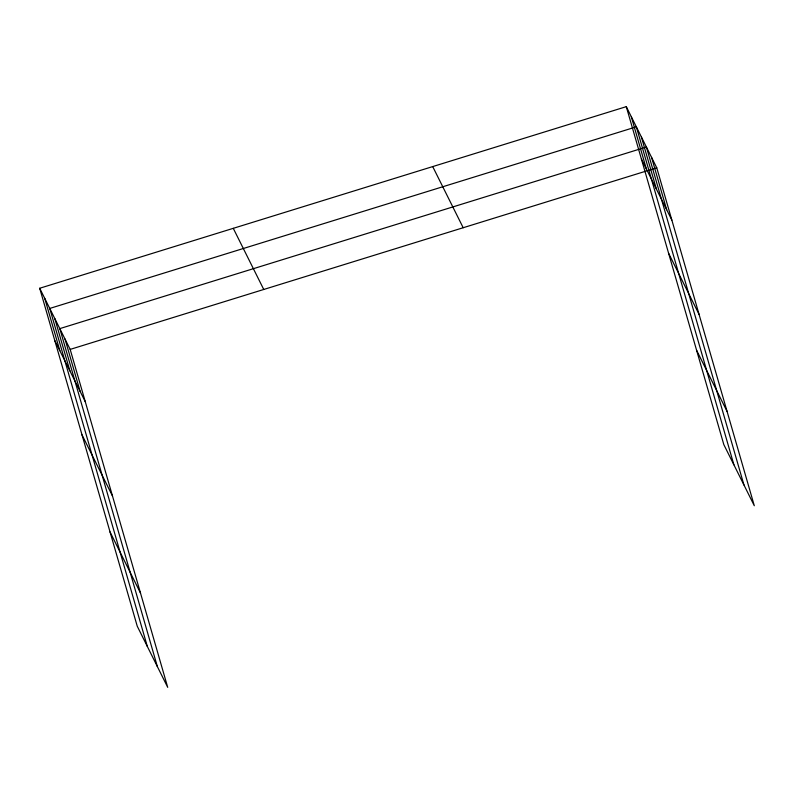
<?xml version="1.0" encoding="UTF-8"?>
<svg xmlns="http://www.w3.org/2000/svg" width="794" height="794" viewBox="0 0 794 794"><rect width="100%" height="100%" fill="white"/><g stroke="black" fill="none" stroke-linecap="round" stroke-linejoin="round"><path stroke-width="1.19" d="M39.7 288.262L70.18 349.4L167.713 687.346L137.243 626.198L39.7 288.262L626.287 106.654L656.757 167.802L754.3 505.738L723.82 444.6L626.287 106.654M70.18 349.4L656.757 167.802M641.393 158.999L671.863 220.137M668.598 253.246L699.067 314.384M696.626 350.353L727.096 411.491M432.71 166.581L463.19 227.729M233.277 228.335L263.747 289.473M54.806 340.606L85.286 401.744M82.01 434.854L112.49 495.992M110.038 531.95L140.518 593.098M651.576 157.401L666.682 209.745M743.938 484.955L646.395 147.009L59.818 328.617L157.351 666.553M641.363 136.925L656.479 189.26M733.884 464.778L636.341 126.832L49.754 308.439L147.297 646.376M631.309 116.748L646.415 169.082M64.999 339.008L80.105 391.353M54.786 318.523L69.892 370.867M44.732 298.346L59.838 350.69"/></g></svg>
